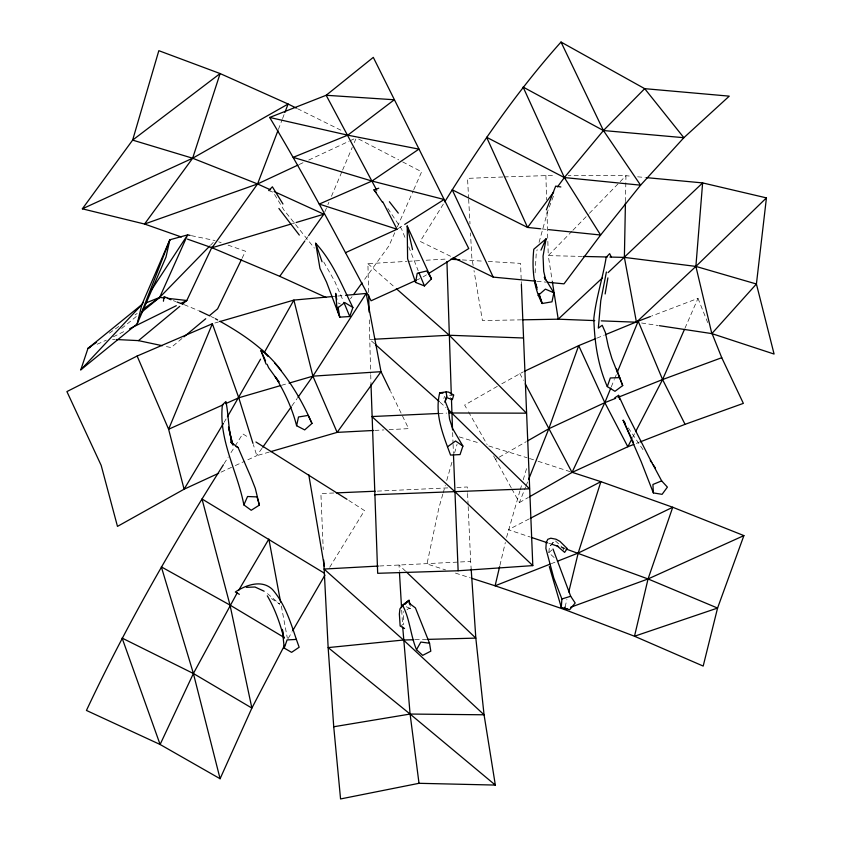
<?xml version="1.0" encoding="UTF-8"?>
<svg xmlns="http://www.w3.org/2000/svg" width="841" height="841" viewBox="0 0 841 841"><rect width="100%" height="100%" fill="white"/><g stroke="black" fill="none" stroke-linecap="round" stroke-linejoin="round"><path stroke-width="0.63" stroke-dasharray="4.21 3.15" d="M625.462 201.64L625.967 175.706L568.201 175.412M535.107 272.82L536.243 253.288L537.178 249.651M554.124 557.53L548.816 552.663L549.373 547.176L554.177 541.068L549.373 547.176M499.922 565.404L505.346 542.466M506.555 537.367L519.885 490.997M565.089 607.002L566.918 599.475M539.049 242.387L547.89 210.649L554.293 193.945M442.818 494.161L438.897 507.859L426.986 563.964L445.562 569.925M443.175 492.921L445.31 485.446M446.729 480.463L452.069 461.783M454.56 453.068L457.052 444.353M520.253 489.746L521.746 484.742M523.228 479.748L526.582 468.5M443.838 398.445L444.595 396.269M278.392 129.451L282.103 119.769M282.565 118.56L284.416 113.714M511.843 488.915L519.391 502.592L525.657 486.855M526.14 485.646L527.591 482.009M611.302 386.839L614.287 379.543M614.792 378.334L616.285 374.687M324.857 211.816L327.391 205.856M327.895 204.657L328.915 202.271M331.449 196.31L342.098 171.249M342.613 170.061L352.242 147.385M354.271 142.613L355.796 139.038M684.973 328.211L697.988 298.366L651.607 316.058M394.765 232.715L388.963 245.856L362.818 281.83M397.404 226.744L413.215 190.896M413.74 189.709L421.646 171.785L399.864 160.473M242.082 258.282L245.498 251.228L227.238 244.836M632.621 437.478L635.018 432.842M288.242 638.414L292.174 631.623M224.095 422.308L226.103 418.965M329.704 567.297L364.479 510.582L348.079 500.006M443.354 204.058L420.174 241.409L450.808 256.379M224.095 463.654L228.247 457.031M231.002 452.616L234.46 447.107M235.144 446.003L242.744 433.861L249.346 437.93M262.035 448.242L256.799 455.664L246.077 460.616M291.953 405.846L297.188 398.424M305.598 239.906L307.88 236.689M350.508 298.755L352.053 296.642M572.038 231.18L548.269 255.622L552.127 280.263M572.952 230.234L588.49 214.255M589.404 213.309L625.967 175.706L631.16 176.2M210.523 245.225L213.246 242.429M548.816 552.663L552.159 549.751M181.971 338.513L171.08 347.575L163.564 345.966M121.651 328.495L137.651 315.407M406.97 609.82L408.884 608.327L410.986 608.716L410.429 606.298M109.372 333.162L119.002 326.319M135.044 314.912L137.188 313.399M398.14 228.552L403.617 225.094M423.149 276.92L426.482 274.839M497.304 386.366L464.653 405.068L467.869 410.713M501.804 383.79L523.354 371.806M511.223 487.78L495.517 459.281L526.13 441.735M519.391 502.592L528.348 497.452M401.041 625.557L403.701 624.159L403.459 611.491M529.178 518.908L508.363 529.725L530.419 537.094M113.325 336.81L126.15 330.471M299.196 164.51L303.958 162.281M308.721 160.063L349.162 141.172M350.35 140.615L353.924 138.954M221.046 472.158L234.155 466.114M235.343 465.567L244.878 461.162M417.294 279.769L419.659 278.686M97.167 344.263L106.355 340.142M596.91 338.145L604.195 335.149M551.318 563.649L554.986 562.208M636.353 443.407L638.782 442.45M292.437 223.632L294.949 222.876M281.483 385.325L287.769 383.485M214.865 323.018L218.628 321.924M269.351 452.027L256.799 455.664L253.351 444.584M453.72 394.976L448.8 395.806L450.566 397.74M332.615 296.526L336.484 296.169M337.777 296.053L344.232 295.454M368.61 292.426L367.906 263.685L406.729 261.393M408.022 261.309L420.963 260.552M426.145 260.237L446.844 259.017M379.617 565.993L470.666 561.452L471.191 569.241M373.667 339.259L369.756 339.47L370.692 373.436M374.823 430.403L383.927 429.93M389.12 429.656L408.621 428.637L390.592 391.443M447.769 487.896L376.39 491.165M456.884 487.475L467.281 486.981L467.522 492.216M438.792 413.467L446.666 413.11M333.803 492.994L320.894 493.551L323.238 549.53M502.792 176.988L467.533 178.366L468.595 197.877M504.095 176.936L555.071 175.338M415.107 639.707L426.734 639.402M521.62 319.843L482.419 320.547L474.009 270.539M582.382 256.421L548.269 255.622L546.965 211.564M112.547 339.312L115.143 339.449M462.371 259.932L483.06 261.152M488.232 261.467L520.558 263.37L521.22 280.389M637.657 176.81L645.457 177.535M536.968 281.272L545.988 282.134M541.94 228.931L547.155 229.477M641.557 322.986L658.167 325.499M555.512 540.994L562.797 547.733L567.212 548.542M191.38 235.669L215.065 240.568M459.186 436.878L478.939 442.955M488.821 445.993L527.086 457.746M455.475 573.099L470.329 577.862M529.557 458.513L536.936 460.9M538.166 461.299L570.145 471.675M548.795 543.233L552.474 544.463M561.042 547.333L564.721 548.553M218.713 241.84L221.151 242.702M173.362 300.647L175.769 301.551M184.211 304.684L198.35 310.518M268.721 190.581L273.251 192.295L283.827 209.882L314.376 248.127M406.203 606.75L410.986 608.716L410.261 606.508M337.998 302.907L340.374 303.99M210.881 316.458L214.297 318.077M297.525 108.689L343.37 131.427M358.592 139.028L398.718 159.874M271.485 598.613L279.843 604.185L266.25 592.569M367.906 263.685L395.365 287.832M374.644 343.832L369.756 339.47L369.283 319.874M440.179 402.376L446.045 407.622M405.635 571.249L399.002 564.921L399.391 571.396M387.88 208.484L401.641 229.151L405.898 239.748M628.29 427.88L644.427 451.785M323.785 262.077L334.613 281.083L343.38 301.194M468.511 411.838L487.16 444.605M493.583 455.896L495.517 459.281M519.822 373.478L523.438 380.384M408.737 246.812L418.177 270.676M697.988 298.366L707.691 322.587M562.797 547.733L563.722 550.056M281.346 606.046L287.349 638.256M473.147 265.42L471.843 257.724L470.497 233.01M401.704 610.24L402.555 624.485M468.658 199.18L470.003 223.895M467.585 493.52L468.111 505.273M468.174 506.576L470.666 561.452M521.273 281.703L521.378 284.321M452.647 432.547L453.036 443.049M453.089 444.363L453.425 453.551M545.883 175.296L546.618 199.906M370.734 374.739L370.944 382.581"/><path stroke-width="1.26" d="M625.431 202.944L624.379 257.399L636.448 322.208L601.241 320.852M553 549.026L570.682 596.269L575.181 603.008L569.662 609.725L561.273 607.318L561.904 598.96L553.777 577.977L545.883 548.448L546.251 542.529L547.785 539.302L550.802 538.208L555.964 539.207L559.896 541.341L567.212 548.542L564.637 552.379L556.889 545.704M646.75 177.661L702.624 182.907L766.435 197.887L756.416 284.006L774.088 354.05L711.833 333.604L659.449 325.688M163.427 301.225L164.1 296.516L170.944 299.753M605.142 293.961L607.885 277.887M545.042 279.401L544.327 277.215L553.862 292.763L551.99 301.814L542.214 303.506C533.194 287.17 531.922 267.512 533.783 249.251L546.072 238.823L543.055 256.116L543.707 271.37L545.735 279.885M415.528 282.418L417.231 273.262L426.808 270.949L431.475 278.855L424.463 285.94L415.528 282.418L407.601 258.702L407.202 226.008L431.475 278.855M606.393 272L600.768 300.721L598.329 328.127L602.209 325.278L605.383 332.51L608.411 346.818L611.901 358.518L622.697 385.567L614.981 391.307L607.307 386.597C597.804 365.246 594.503 341.782 593.83 318.592C596.059 297.84 602.839 277.94 606.161 257.357L609.641 253.646L611.228 256.883M439.717 392.821C434.366 414.392 443.249 435.133 450.545 455.065L460.048 454.582L462.897 446.087L452.49 428.342L449.546 419.07L448.505 409.609L445.141 401.199L446.75 396.132L446.108 391.906L439.717 392.821L442.913 393.21M296.6 425.725L298.513 416.978L308.184 415.412L311.969 423.444L304.684 429.898L296.6 425.725C292.195 408.327 284.584 391.969 275.228 376.705L279.033 382.066L268.626 367.706L267.081 364.269M499.617 566.676L495.107 585.799L564.479 609.515L634.492 636.238L703.181 666.072L717.573 608.064L743.896 535.601L672.737 507.26L600.884 481.651L571.375 472.074M565.089 607.002L564.479 609.515L566.939 608.611M568.747 591.948L578.198 553.063L600.884 481.651L530.335 518.308M190.129 235.406L187.638 234.891L169.85 239.78L141.898 304.558L137.178 323.859L80.789 369.83L87.979 348.374L141.898 304.558L143.327 302.382M444.984 402.45L446.75 396.132M349.761 316.521L352.884 307.501C341.845 285.288 332.826 261.761 315.68 243.259L319.969 268.468L326.539 282.155L339.785 317.152L349.761 316.521L343.874 302.34M607.307 386.597L610.293 377.977L619.722 377.609L622.697 385.567M284.226 648.096L287.086 639.917L296.368 639.423L299.154 647.244L291.585 652.343L284.226 648.096L282.334 629.383L283.018 633.231M277.929 130.67L257.567 183.948L212.037 247.769L187.49 239.138M284.878 112.505L288.116 104.021L220.111 73.556L158.833 50.681L132.636 140.111L82.365 208.82L144.547 224.032L181.362 236.983M546.398 209.84L555.691 186.113L560.852 186.965M528.547 479.591L548.805 428.742L578.703 345.619L595.701 338.639M610.808 388.058L604.837 402.65L572.038 472.432L529.473 496.81M617.273 372.248L638.182 321.188L650.387 316.531M212.363 323.743L168.61 429.246L184.095 489.21L117.477 526.392L101.172 465.378L66.912 391.58L137.125 356.037L212.363 323.743L238.77 397.782L252.962 443.354M243.879 504.926L247.548 496.516L257.02 496.905L259.375 505.126L251.217 510.266L243.879 504.926C237.467 471.223 218.418 440.085 222.413 404.847L225.882 401.535C228.92 415.769 228.016 430.939 233.02 444.889L231.023 442.271L230.508 435.838L228.521 427.091L230.529 435.985M684.448 329.409L662.582 379.554L635.617 431.685M223.412 464.758C173.204 544.011 126.297 625.452 86.444 710.445L160.105 744.485L220.09 778.734L251.88 708.069L284.563 645.352M540.973 250.134L546.072 238.823M212.3 246.445L186.807 300.5L182.781 303.843M241.514 259.459L217.598 308.847L209.682 315.438M632.022 438.634L627.828 446.75L572.038 472.432L525.257 383.832M260.552 359.16L227.427 416.737M264.4 352.347L293.877 300.09L332.615 296.526M416.495 649.704L420.836 642.061L429.541 643.218L430.813 651.176L422.676 655.36L416.495 649.704C410.503 635.344 409.924 619.018 402.618 605.278L409.041 600.253L410.156 605.089M292.826 630.498L324.952 575.097M237.246 592.768L193.398 673.504L160.105 744.485L122.113 638.088L193.398 673.504L251.88 708.069L230.003 605.078L202.008 498.976L324.5 573.278M238.56 590.529L268.868 539.049L280.621 602.177M223.433 423.422L184.095 489.21L218.66 473.262M444.721 201.861C479.517 145.85 516.984 91.28 561.021 42.05L644.69 88.662L683.87 137.703L640.579 185.178L600.611 235.017L564.006 283.848L547.27 282.261M345.525 295.338L366.192 293.435L312.905 376.158L297.935 397.362M151.191 290.408L187.638 234.891L159.653 297.43L141.656 312.137M262.781 447.191L291.207 406.907M291.175 224.011L212.037 247.769L279.748 276.321L304.831 240.978M308.636 235.627L323.838 214.203L274.134 191.517M353.588 294.529L362.05 282.891M553.63 192.105L527.591 227.448L452.216 189.782L493.215 277.11L535.685 281.157M557.467 186.912L564.353 177.556L603.428 130.534L644.69 88.662L729.263 96.147L683.87 137.703L603.428 130.534L523.102 87.065L564.353 177.556L600.611 235.017L548.458 229.614M405.267 604.216L407.191 601.662M80.789 369.83L141.898 304.558M268.721 190.581L272.379 186.807L282.954 203.985M209.619 246.161L159.653 297.43L142.539 309.593M766.435 197.887L695.885 266.408L636.448 322.208M602.324 277.993L558.214 319.191L522.934 319.822M608.075 272.621L702.624 182.907L695.885 266.408L711.833 333.604L756.416 284.006L695.885 266.408L624.379 257.399L609.935 257.062M538.072 295.527L545.399 289.125L553.862 292.763M116.436 339.512L138.481 340.626L179.764 306.355M183.948 336.863L205.719 318.739M338.061 307.133L339.785 317.152L336.989 308.531L344.768 302.571L352.884 307.501M447.769 446.624L455.57 440.989L462.897 446.087M96.536 342.287L87.979 348.374L90.271 347.344M614.782 397.793L618.545 395.344L627.407 414.539L649.483 458.145L661.657 480.884L667.397 487.118L662.088 494.34L653.352 492.91L641.147 461.593L623.16 420.269L625.357 423.528M404.71 224.4L444.143 199.496L373.299 57.367L326.171 95.275L269.677 117.456C305.714 177.304 338.303 239.128 371.102 300.773L416.116 280.305M428.71 273.462L468.752 248.547L444.143 199.496L371.974 181.046L293.183 157.351L347.764 135.17L394.303 99.764L326.171 95.275L376.757 190.224M527.265 441.083L548.805 428.742L604.837 402.65L615.665 398.319M129.651 328.747L176.305 305.693M180.973 303.38L186.807 300.5L167.412 298.303M524.532 371.249L578.703 345.619L604.837 402.65L627.828 446.75L633.914 444.363M298.008 165.057L257.567 183.948L144.547 224.032L192.642 158.224L220.111 73.556L132.636 140.111L192.642 158.224L257.567 183.948L270.581 189.887M82.365 208.82L192.642 158.224L288.116 104.021L296.347 108.111M345.504 252.668L397.047 229.246L382.718 201.703M743.896 535.601L648.054 578.955L570.629 607.265M223.307 404.71L168.61 429.246L137.125 356.037M225.682 403.648L238.77 397.782L280.232 385.693M605.415 334.655L638.182 321.188L662.582 379.554L685.047 424.337L743.36 403.375L721.746 357.709L712.054 333.488M661.657 480.884L652.931 484.469L653.352 492.91M145.451 303.128L159.653 297.43L164.825 298.008M618.061 397.351L662.582 379.554L721.746 357.709M550.098 564.132L495.107 585.799L471.57 578.251M557.425 561.241L578.198 553.063L672.737 507.26L648.054 578.955L634.492 636.238L717.573 608.064L648.054 578.955L565.951 548.963M640.001 441.977L685.047 424.337M382.277 202.029L373.961 189.845L378.765 188.205M561.904 598.96L570.682 596.269M296.2 222.497L323.838 214.203M289.031 383.128L312.905 376.158L381.015 371.68L390.035 390.277M219.89 321.567L293.877 300.09L312.905 376.158L337.136 432.379L373.53 430.466M270.613 451.67L337.136 432.379L381.015 371.68L366.192 293.435M471.191 569.241L475.827 638.119L484.059 714.787L495.338 785.073L419.007 783.307L340.563 798.95L333.73 726.761L328.148 647.602L323.68 559.948M333.73 726.761L410.093 714.051L484.059 714.787L403.48 640.012L324.058 569.052L378.324 566.067M370.986 383.885L377.672 573.299L458.135 570.766L532.805 565.615L521.378 284.321M374.97 339.196L449.283 335.254L523.47 337.998M438.792 413.467L371.88 416.547L454.844 491.617L532.805 565.615M449.294 412.984L526.455 413.173L449.283 335.254L396.342 288.694M336.379 492.889L375.097 491.228M374.476 494.708L529.546 488.8L448.001 409.367M246.381 587.333L254.991 587.018L264.158 591.223M413.825 639.749L403.48 640.012L328.148 647.602L410.093 714.051L495.338 785.073M428.027 639.37L475.827 638.119L406.592 572.153M583.696 256.452L607.318 256.999M594.724 320.6L558.214 319.191L552.327 281.567M450.723 259.249L459.785 259.785M446.108 391.906L448.421 392.043L453.72 394.976L452.342 399.675L446.802 397.656M540.637 228.794L527.591 227.448L486.613 137.272L564.353 177.556L640.579 185.178L603.428 130.534L561.021 42.05M138.481 340.626L162.302 345.704M269.677 117.456L347.764 135.17L418.923 149.13L371.974 181.046L319.254 204.069L397.047 229.246M531.638 537.504L547.565 542.823M552.474 544.463L558.592 546.513M176.978 301.993L183.002 304.232M279.748 276.321L326.108 297.483M199.485 311.054L209.745 315.911M453.162 257.535L493.215 277.11M236.058 446.487L238.098 447.549L250.681 476.595L255.286 488.348L259.375 505.126M404.574 628.5L400.158 626.03L399.359 614.056L399.917 608.926L402.618 605.278L409.041 600.253L409.178 603.197L415.422 607.938L429.541 643.218M215.422 318.707L217.661 319.99M219.911 321.262C242.818 334.045 265.367 349.372 281.209 370.566M239.349 594.314L235.312 592.001C245.993 584.958 261.908 579.176 272.463 589.488C284.752 603.586 290.513 621.983 296.368 639.423M284.258 637.552L230.003 605.078L161.346 566.887L193.398 673.504L220.09 778.734M255.948 442.009L346.986 499.302M231.023 442.271L238.098 447.549M375.622 344.715L439.202 401.504M261.856 350.119L268.226 356.542M373.961 189.845L376.179 192.232M299.312 235.081L278.907 208.473M274.608 362.965C290.261 380.931 302.487 401.641 311.969 423.444M389.404 201.745L398.287 213.12M650.293 460.479L651.764 462.645M653.226 464.821L655.433 468.08M267.301 595.827C275.06 609.021 280.19 623.57 283.922 638.372L283.47 635.807M623.16 420.269L631.339 437.951M632.432 440.306L633.515 442.671M265.535 360.831L260.889 350.518L266.071 364.079M419.112 273.104L424.463 285.94M616.579 369.01L619.722 377.609M538.787 294.056L542.214 303.506L538.986 293.656M315.68 243.259L322.04 261.73M536.968 287.496L534.55 280.116L537.073 289.336M561.273 607.318L549.32 566.55M230.508 435.838L233.02 444.889M618.545 395.344L619.607 399.296M407.202 226.008L412.532 249.598M336.768 299.627L335.696 293.362L336.989 308.531M308.742 474.629L324.3 566.224M419.007 783.307L410.093 714.051L402.713 627.071M399.464 572.689L401.556 607.654M458.135 570.766L453.478 454.865M452.553 429.93L451.438 398.634M451.302 394.755L446.928 261.604M368.673 295.044L369.083 312.032M169.85 239.78L166.013 257.052L137.178 323.859L169.85 239.78"/></g></svg>
